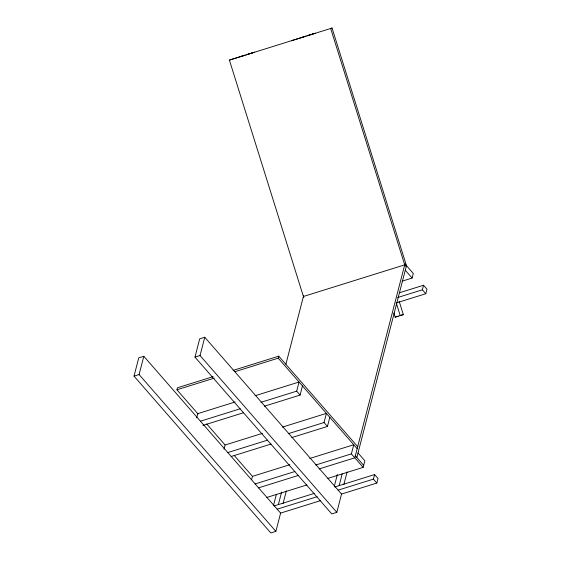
<?xml version="1.0" encoding="UTF-8"?>
<svg xmlns="http://www.w3.org/2000/svg" width="561" height="561" viewBox="0 0 561 561"><rect width="100%" height="100%" fill="white"/><g stroke="black" fill="none" stroke-linecap="round" stroke-linejoin="round"><path stroke-width="0.84" d="M134.023 376.136L138.749 357.862L143.812 356.277L280.605 513.098L275.879 531.372L270.816 532.95L134.023 376.136L139.093 374.552L143.812 356.277M198.103 414.053L176.939 389.79L177.458 387.784L213.159 376.634M194.969 357.105L199.695 338.83L204.765 337.252L341.551 494.066L336.824 512.34L331.761 513.918L194.969 357.105L200.039 355.527L204.765 337.252M196.673 417.798L197.745 413.646L235.108 401.978M224.028 449.165L225.101 445.006L262.464 433.344M357.175 448.667L278.228 358.163L278.747 356.158L233.088 370.414M251.601 479.697L252.457 476.373L289.82 464.704M285.893 364.243L303.655 295.542M264.392 406.22L300.093 395.077L296.678 391.157L299.041 382.02L255.031 395.757M300.093 395.077L302.456 385.94M273.523 505.342L276.37 494.325M278.368 504.605L281.629 491.997M283.088 503.483L286.348 490.875M291.748 437.587L327.449 426.437L324.034 422.517L326.397 413.38L282.393 427.124M327.449 426.437L329.812 417.3M334.293 486.366L337.364 474.501M339.139 485.63L342.182 473.863M327.869 478.386L363.156 467.369L351.389 453.884L353.753 444.747L309.749 458.484M343.865 484.508L347.126 471.899M356.831 457.517L406.459 265.641L332.049 28.05L229.393 60.104L303.796 297.695M363.156 467.369L364.853 460.791L358.016 452.951M402.223 281.138L412.118 278.053L413.296 273.48L404.951 263.915L354.811 457.804L319.111 468.947M341.551 494.066L376.831 483.049L373.416 479.129L374.594 474.564L334.798 486.983M396.115 302.996L425.792 293.733L422.377 289.813L423.555 285.24L399.474 292.758M376.831 483.049L378.016 478.484L374.594 474.564M425.792 293.733L426.977 289.16L423.555 285.24M229.393 60.104L245.129 55.153L240.066 56.738M249.379 53.8L246.272 54.775L254.442 52.215L251.335 53.197M291.531 40.701L305.906 36.177L300.843 37.762M310.149 34.824L307.049 35.799L315.219 33.239L312.112 34.221M332.049 28.05L330.681 28.478L405.091 266.068L406.459 265.641M393.85 312.975L395.161 317.147L398.261 316.173M399.144 301.229L403.324 314.588L400.224 315.57L396.304 303.045M303.417 296.481L404.712 264.855M397.637 297.533L422.377 289.813M395.161 317.147L403.324 314.588M176.939 389.79L214.302 378.128M235.059 371.648L278.228 358.163M200.361 421.227L240.213 408.787M260.97 402.3L296.678 391.157M202.956 425.406L243.635 412.707M227.724 452.587L267.576 440.147M288.333 433.667L324.034 422.517M231.139 456.514L270.991 444.067M255.08 483.954L294.932 471.506M315.689 465.027L351.389 453.884M258.495 487.874L298.613 475.349M266.924 497.411L306.958 484.914M274.027 505.959L314.118 493.442M277.183 509.178L317.217 496.674M338.129 490.146L373.416 479.129M280.605 513.098L320.64 500.594M405.273 270.206L412.118 278.053M278.747 356.158L357.694 446.654M355.33 455.791L363.675 465.357M200.039 355.527L336.824 512.34M206.686 423.892L224.989 444.88M234.14 455.371L252.45 476.359M139.093 374.552L275.879 531.372"/></g></svg>
